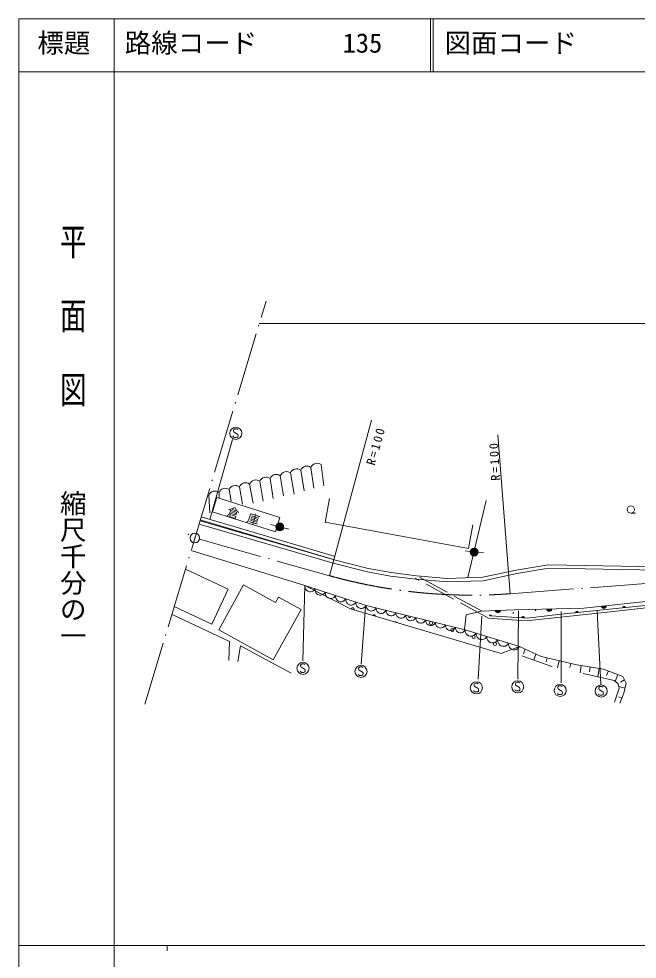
# Model space of a CAD drawing. Units: millimetres, scale not verified. Extents: x -625 to 710962, y -625 to 360139.
# Drawn here: x 70962 to 187716, y 182548 to 360139 of the extents above; entities that cross this region are included whole.
import ezdxf
from ezdxf.enums import TextEntityAlignment as Align

# ---------------------------------------------------------------- set-up
doc = ezdxf.new("R2010")
doc.units = ezdxf.units.MM
doc.header["$LTSCALE"] = 1000
for name, pattern in [('DASHED', [7.5, 6, -1.5]), ('DASHED_SPACED', [12, 6, -6]), ('LONG_DASHED_DOTTED', [15.25, 12, -1.5, 0.25, -1.5])]:
    doc.linetypes.add(name, pattern=pattern)
doc.layers.add('S-SUV', color=7, linetype='Continuous', lineweight=13)
doc.styles.add('@ＭＳ ゴシック', font='')
doc.styles.add('ＭＳ ゴシック', font='')
doc.styles.get('@ＭＳ ゴシック').set_extended_font_data('@MS Gothic')
doc.styles.get('ＭＳ ゴシック').set_extended_font_data('MS Gothic')

msp = doc.modelspace()

# ---------------------------------------------------------------- linework, layer by layer
at = {"layer": 'S-SUV'}
for p, q in [((70962, 360139), (70962, 139)), ((710962, 360139), (70962, 360139)), ((88962, 360139), (88962, 350139)), ((148712, 360139), (148712, 350139)), ((149212, 360139), (149212, 350139)), ((70962, 350139), (710962, 350139)), ((88962, 350139), (88962, 139)), ((116364, 302589), (395096, 302589)), ((129618, 254972), (137542, 284327)), ((111497, 282479), (111491, 282347)), ((111572, 282606), (111497, 282479)), ((111698, 282692), (111572, 282606)), ((111848, 282732), (111698, 282692)), ((112026, 282732), (111848, 282732)), ((112147, 282709), (112026, 282732)), ((112233, 282669), (112147, 282709)), ((112296, 282600), (112233, 282669)), ((107036, 265591), (111322, 280661)), ((111474, 281226), (111394, 281358)), ((111566, 281140), (111474, 281226)), ((111491, 282347), (111497, 282261)), ((111497, 282261), (111543, 282146)), ((111543, 282146), (111624, 282083)), ((111675, 281088), (111566, 281140)), ((111624, 282083), (112250, 281720)), ((111790, 281071), (111675, 281088)), ((112055, 281071), (111790, 281071)), ((112233, 281122), (112055, 281071)), ((112314, 281226), (112233, 281122)), ((112250, 281720), (112319, 281617)), ((112354, 281335), (112314, 281226)), ((112319, 281617), (112365, 281473)), ((112365, 281473), (112354, 281335)), ((163723, 251564), (161382, 281580)), ((126117, 275417), (126693, 271528)), ((128045, 275942), (128542, 271942)), ((120331, 273845), (120955, 270066)), ((122260, 274369), (122942, 270369)), ((124188, 274893), (124845, 271004)), ((112617, 271748), (113176, 268466)), ((114545, 272273), (115217, 268659)), ((116474, 272797), (117093, 269045)), ((118402, 273321), (118969, 269569)), ((106831, 270176), (107052, 266838)), ((108760, 270700), (108817, 269679)), ((110688, 271224), (111079, 269045)), ((108351, 269716), (107501, 267008)), ((120254, 265981), (108351, 269716)), ((129642, 269574), (128794, 264986)), ((159178, 269142), (155758, 254615)), ((107501, 267008), (119404, 263272)), ((186526, 266792), (187422, 266792)), ((130586, 257250), (105005, 264704)), ((105187, 265328), (130756, 257878)), ((130356, 258033), (105216, 265492)), ((105392, 266078), (130494, 258631)), ((119492, 264369), (118522, 264612)), ((119404, 263272), (120254, 265981)), ((128794, 265089), (155873, 260086)), ((120950, 264013), (121922, 263780)), ((155873, 260086), (156702, 264574)), ((124968, 253119), (103484, 259728)), ((156194, 259541), (155206, 259695)), ((157684, 259393), (158683, 259351)), ((130756, 257878), (136934, 256322)), ((110510, 252415), (102429, 256216)), ((136797, 255686), (130586, 257250)), ((136934, 256322), (141265, 255547)), ((158547, 254678), (164853, 256003)), ((164853, 256003), (170895, 257027)), ((170944, 256376), (164974, 255364)), ((170895, 257027), (192218, 256659)), ((192233, 256008), (170944, 256376)), ((141168, 254904), (136797, 255686)), ((145973, 254306), (141168, 254904)), ((141265, 255547), (146041, 254952)), ((151862, 253800), (145973, 254306)), ((146041, 254952), (151879, 254451)), ((158625, 254030), (151862, 253800)), ((151879, 254451), (158547, 254678)), ((164974, 255364), (158625, 254030)), ((107404, 245810), (110510, 252415)), ((113393, 253269), (108702, 244739)), ((113393, 253269), (119458, 249933)), ((124968, 253119), (124574, 238888)), ((124968, 253119), (136552, 249348)), ((124968, 253119), (124968, 252874)), ((133589, 248701), (124968, 253119)), ((124968, 252874), (125022, 252648)), ((125022, 252648), (125142, 252374)), ((125142, 252374), (125316, 252189)), ((125316, 252189), (125520, 252043)), ((126577, 252142), (126749, 252294)), ((126749, 252294), (126899, 252491)), ((126899, 252491), (126899, 252245)), ((126899, 252245), (126953, 252019)), ((120013, 250941), (119458, 249933)), ((124263, 248604), (120013, 250941)), ((125520, 252043), (125819, 251945)), ((125819, 251945), (126069, 251944)), ((126069, 251944), (126319, 251991)), ((126319, 251991), (126577, 252142)), ((126953, 252019), (127072, 251745)), ((127072, 251745), (127247, 251560)), ((127247, 251560), (127450, 251414)), ((127450, 251414), (127749, 251317)), ((127749, 251317), (128000, 251315)), ((128000, 251315), (128250, 251362)), ((128250, 251362), (128507, 251513)), ((128507, 251513), (128680, 251665)), ((128680, 251665), (128829, 251862)), ((128829, 251862), (128829, 251616)), ((128829, 251616), (128884, 251390)), ((128884, 251390), (129003, 251117)), ((129003, 251117), (129178, 250932)), ((129178, 250932), (129381, 250786)), ((129381, 250786), (129680, 250688)), ((129680, 250688), (129931, 250687)), ((129931, 250687), (130181, 250733)), ((130181, 250733), (130438, 250884)), ((130438, 250884), (130610, 251037)), ((130610, 251037), (130760, 251233)), ((130760, 251233), (130760, 250988)), ((130760, 250988), (130815, 250762)), ((130815, 250762), (130934, 250488)), ((130934, 250488), (131108, 250303)), ((132369, 250256), (132541, 250408)), ((132541, 250408), (132691, 250605)), ((132691, 250605), (132691, 250359)), ((202507, 250748), (172711, 247623)), ((177647, 248809), (192679, 250479)), ((100321, 249141), (107404, 245810)), ((131108, 250303), (131312, 250157)), ((131312, 250157), (131611, 250059)), ((131611, 250059), (131861, 250058)), ((131861, 250058), (132111, 250105)), ((132111, 250105), (132369, 250256)), ((132691, 250359), (132745, 250133)), ((132745, 250133), (132864, 249860)), ((132864, 249860), (133039, 249675)), ((133039, 249675), (133242, 249528)), ((133242, 249528), (133542, 249431)), ((133542, 249431), (133792, 249429)), ((162037, 240296), (133589, 248701)), ((133792, 249429), (134042, 249476)), ((134042, 249476), (134299, 249627)), ((134299, 249627), (134472, 249779)), ((134472, 249779), (134621, 249976)), ((134621, 249976), (134621, 249731)), ((134621, 249731), (134676, 249505)), ((134676, 249505), (134795, 249231)), ((134795, 249231), (134970, 249046)), ((134970, 249046), (135173, 248900)), ((135173, 248900), (135472, 248802)), ((135472, 248802), (135723, 248801)), ((136447, 249183), (135620, 238287)), ((135723, 248801), (135973, 248848)), ((135973, 248848), (136230, 248999)), ((136230, 248999), (136402, 249151)), ((136402, 249151), (136552, 249348)), ((136552, 249348), (155248, 244768)), ((136552, 249348), (136569, 249115)), ((136569, 249115), (136637, 248906)), ((136637, 248906), (136769, 248655)), ((136769, 248655), (136947, 248493)), ((138142, 248537), (138294, 248693)), ((138294, 248693), (138422, 248890)), ((138422, 248890), (138439, 248657)), ((138439, 248657), (138507, 248448)), ((164554, 248539), (177647, 248809)), ((170601, 248664), (171600, 248684)), ((170640, 248550), (170601, 248664)), ((171600, 248684), (171563, 248569)), ((180908, 249171), (181902, 249282)), ((180958, 249061), (180908, 249171)), ((180934, 247979), (202733, 250381)), ((181884, 249217), (180940, 249112)), ((181028, 248971), (180958, 249061)), ((180972, 249052), (181866, 249152)), ((181836, 249086), (181018, 248995)), ((181138, 248872), (181028, 248971)), ((181070, 248938), (181793, 249018)), ((181253, 248825), (181138, 248872)), ((181740, 248949), (181139, 248882)), ((181374, 248800), (181253, 248825)), ((181263, 248833), (181633, 248874)), ((181528, 248818), (181374, 248800)), ((181641, 248868), (181528, 248818)), ((181744, 248940), (181641, 248868)), ((181829, 249060), (181744, 248940)), ((181875, 249163), (181829, 249060)), ((181902, 249282), (181875, 249163)), ((184989, 248911), (185003, 248970)), ((185486, 248963), (184989, 248911)), ((184998, 248944), (185470, 248993)), ((185003, 248970), (185026, 249022)), ((185455, 249023), (185007, 248976)), ((185022, 249009), (185431, 249052)), ((185026, 249022), (185069, 249082)), ((185406, 249081), (185044, 249043)), ((185069, 249082), (185120, 249117)), ((185071, 249077), (185371, 249108)), ((185120, 249117), (185177, 249142)), ((185310, 249133), (185124, 249114)), ((185177, 249142), (185254, 249150)), ((185254, 249150), (185314, 249138)), ((185314, 249138), (185372, 249113)), ((185372, 249113), (185426, 249064)), ((185426, 249064), (185461, 249019)), ((185461, 249019), (185486, 248963)), ((99893, 247667), (110759, 242527)), ((119017, 239066), (124263, 248604)), ((136947, 248493), (137150, 248369)), ((137150, 248369), (137439, 248298)), ((137439, 248298), (137676, 248314)), ((137676, 248314), (137909, 248376)), ((137909, 248376), (138142, 248537)), ((138507, 248448), (138639, 248197)), ((138639, 248197), (138817, 248035)), ((138817, 248035), (139019, 247911)), ((139019, 247911), (139309, 247840)), ((139309, 247840), (139546, 247856)), ((139546, 247856), (139779, 247918)), ((139779, 247918), (140012, 248079)), ((140012, 248079), (140164, 248235)), ((140164, 248235), (140291, 248432)), ((140291, 248432), (140309, 248199)), ((140309, 248199), (140376, 247990)), ((140376, 247990), (140508, 247739)), ((140508, 247739), (140686, 247577)), ((140686, 247577), (140889, 247453)), ((140889, 247453), (141179, 247382)), ((141179, 247382), (141416, 247398)), ((141416, 247398), (141649, 247460)), ((141649, 247460), (141881, 247621)), ((141881, 247621), (142033, 247777)), ((142033, 247777), (142161, 247974)), ((142161, 247974), (142178, 247741)), ((142178, 247741), (142246, 247532)), ((142246, 247532), (142378, 247281)), ((142378, 247281), (142556, 247119)), ((142556, 247119), (142758, 246995)), ((142758, 246995), (143048, 246924)), ((143048, 246924), (143285, 246940)), ((143285, 246940), (143518, 247002)), ((143518, 247002), (143751, 247163)), ((143751, 247163), (143903, 247319)), ((143903, 247319), (144031, 247516)), ((144031, 247516), (144048, 247284)), ((144048, 247284), (144116, 247074)), ((144116, 247074), (144247, 246823)), ((145621, 246705), (145773, 246861)), ((145773, 246861), (145900, 247058)), ((145900, 247058), (145918, 246826)), ((155405, 247600), (155118, 244856)), ((158254, 248278), (155405, 247600)), ((158370, 247353), (157676, 235418)), ((158254, 248278), (164554, 248539)), ((159659, 246980), (166751, 246454)), ((167015, 246977), (160039, 247420)), ((160904, 248388), (161904, 248430)), ((160947, 248275), (160904, 248388)), ((161881, 248366), (160932, 248327)), ((161011, 248180), (160947, 248275)), ((160960, 248265), (161859, 248303)), ((161824, 248239), (161002, 248204)), ((161113, 248074), (161011, 248180)), ((161050, 248144), (161777, 248174)), ((161225, 248019), (161113, 248074)), ((161719, 248109), (161115, 248084)), ((161344, 247986), (161225, 248019)), ((161235, 248026), (161607, 248042)), ((161499, 247992), (161344, 247986)), ((161615, 248035), (161499, 247992)), ((161722, 248099), (161615, 248035)), ((161815, 248213), (161722, 248099)), ((161868, 248313), (161815, 248213)), ((161904, 248430), (161868, 248313)), ((165309, 248325), (165170, 235418)), ((165921, 247046), (165945, 247102)), ((166420, 247015), (165921, 247046)), ((165936, 247077), (166410, 247047)), ((165945, 247102), (165977, 247149)), ((166399, 247079), (165950, 247107)), ((165971, 247137), (166381, 247111)), ((165977, 247149), (166029, 247201)), ((166361, 247144), (165998, 247167)), ((166029, 247201), (166085, 247228)), ((166030, 247196), (166331, 247177)), ((166085, 247228), (166145, 247243)), ((166275, 247212), (166089, 247224)), ((166145, 247243), (166223, 247238)), ((166223, 247238), (166280, 247215)), ((166280, 247215), (166333, 247182)), ((166333, 247182), (166378, 247124)), ((166378, 247124), (166405, 247073)), ((166405, 247073), (166420, 247015)), ((166751, 246454), (180934, 247979)), ((172711, 247623), (167015, 246977)), ((171577, 248621), (170627, 248602)), ((170702, 248453), (170640, 248550)), ((170653, 248540), (171553, 248558)), ((171517, 248495), (170694, 248478)), ((170802, 248345), (170702, 248453)), ((170741, 248417), (171468, 248432)), ((170913, 248288), (170802, 248345)), ((171409, 248368), (170804, 248355)), ((171032, 248253), (170913, 248288)), ((170923, 248295), (171296, 248303)), ((171187, 248256), (171032, 248253)), ((171303, 248296), (171187, 248256)), ((171412, 248358), (171303, 248296)), ((171507, 248470), (171412, 248358)), ((171563, 248569), (171507, 248470)), ((173358, 248186), (173358, 234724)), ((176103, 247979), (176117, 248038)), ((176600, 248031), (176103, 247979)), ((176112, 248012), (176585, 248061)), ((176117, 248038), (176141, 248090)), ((176569, 248091), (176122, 248044)), ((176137, 248077), (176546, 248120)), ((176141, 248090), (176183, 248150)), ((176520, 248149), (176159, 248111)), ((176183, 248150), (176235, 248185)), ((176185, 248145), (176486, 248176)), ((176235, 248185), (176291, 248210)), ((176424, 248201), (176239, 248182)), ((176291, 248210), (176368, 248218)), ((176368, 248218), (176429, 248206)), ((176429, 248206), (176487, 248182)), ((176487, 248182), (176541, 248132)), ((176541, 248132), (176576, 248087)), ((176576, 248087), (176600, 248031)), ((180158, 248325), (180852, 234446)), ((144247, 246823), (144426, 246661)), ((144426, 246661), (144628, 246537)), ((144628, 246537), (144918, 246466)), ((144918, 246466), (145155, 246482)), ((145155, 246482), (145388, 246544)), ((145388, 246544), (145621, 246705)), ((145918, 246826), (145985, 246616)), ((145985, 246616), (146117, 246365)), ((146117, 246365), (146295, 246203)), ((146295, 246203), (146498, 246079)), ((146498, 246079), (146788, 246008)), ((146788, 246008), (147024, 246024)), ((147024, 246024), (147258, 246086)), ((147258, 246086), (147490, 246247)), ((147490, 246247), (147642, 246403)), ((147642, 246403), (147770, 246600)), ((147770, 246600), (147787, 246368)), ((147787, 246368), (147855, 246158)), ((147855, 246158), (147987, 245907)), ((147987, 245907), (148165, 245745)), ((148165, 245745), (148367, 245621)), ((148367, 245621), (148657, 245550)), ((148657, 245550), (148894, 245566)), ((148894, 245566), (149127, 245628)), ((149127, 245628), (149360, 245789)), ((149360, 245789), (149512, 245945)), ((149512, 245945), (149639, 246142)), ((149639, 246142), (149657, 245910)), ((149657, 245910), (149724, 245700)), ((149724, 245700), (149856, 245449)), ((149856, 245449), (150035, 245287)), ((150035, 245287), (150237, 245163)), ((150237, 245163), (150527, 245092)), ((150527, 245092), (150764, 245108)), ((150764, 245108), (150997, 245170)), ((150997, 245170), (151229, 245331)), ((151229, 245331), (151382, 245487)), ((151382, 245487), (151509, 245684)), ((151509, 245684), (151527, 245452)), ((151527, 245452), (151594, 245242)), ((151594, 245242), (151726, 244992)), ((153251, 245029), (153379, 245226)), ((153379, 245226), (153396, 244994)), ((108702, 244739), (119017, 239066)), ((151726, 244992), (151904, 244829)), ((151904, 244829), (152107, 244705)), ((152107, 244705), (152396, 244634)), ((152396, 244634), (152633, 244650)), ((152633, 244650), (152866, 244712)), ((152866, 244712), (153099, 244873)), ((153099, 244873), (153251, 245029)), ((153396, 244994), (153464, 244784)), ((153464, 244784), (153596, 244534)), ((153596, 244534), (153774, 244371)), ((153774, 244371), (153976, 244247)), ((153976, 244247), (154266, 244176)), ((154266, 244176), (154503, 244192)), ((154503, 244192), (154736, 244254)), ((154736, 244254), (154969, 244415)), ((154969, 244415), (155121, 244571)), ((155121, 244571), (155248, 244768)), ((155248, 244768), (165486, 241589)), ((155248, 244768), (155252, 244509)), ((155252, 244509), (155313, 244271)), ((155313, 244271), (155443, 243984)), ((155443, 243984), (155630, 243791)), ((155630, 243791), (155846, 243639)), ((155846, 243639), (156164, 243541)), ((156164, 243541), (156428, 243543)), ((156428, 243543), (156692, 243596)), ((156692, 243596), (156961, 243759)), ((156961, 243759), (157141, 243922)), ((157141, 243922), (157296, 244132)), ((157296, 244132), (157299, 243873)), ((157299, 243873), (157360, 243635)), ((157360, 243635), (157490, 243348)), ((157490, 243348), (157677, 243155)), ((159188, 243286), (159343, 243496)), ((159343, 243496), (159347, 243237)), ((110759, 242527), (110605, 238926)), ((112328, 238772), (112790, 241726)), ((112790, 241726), (122393, 236555)), ((157677, 243155), (157894, 243003)), ((157894, 243003), (158211, 242905)), ((158211, 242905), (158476, 242907)), ((158476, 242907), (158739, 242960)), ((158739, 242960), (159009, 243123)), ((159009, 243123), (159188, 243286)), ((159347, 243237), (159408, 242999)), ((159408, 242999), (159537, 242712)), ((159537, 242712), (159725, 242519)), ((159725, 242519), (159941, 242368)), ((159941, 242368), (160259, 242269)), ((160259, 242269), (160523, 242271)), ((160523, 242271), (160786, 242324)), ((160786, 242324), (161056, 242487)), ((161056, 242487), (161236, 242650)), ((161236, 242650), (161391, 242860)), ((161391, 242860), (161394, 242601)), ((161394, 242601), (161455, 242363)), ((161455, 242363), (161585, 242076)), ((161585, 242076), (161772, 241883)), ((161772, 241883), (161989, 241732)), ((161989, 241732), (162306, 241633)), ((165486, 241589), (162037, 240296)), ((162306, 241633), (162570, 241635)), ((162570, 241635), (162834, 241688)), ((162834, 241688), (163103, 241852)), ((163103, 241852), (163283, 242015)), ((163283, 242015), (163438, 242225)), ((163438, 242225), (163442, 241965)), ((163442, 241965), (163503, 241728)), ((163503, 241728), (163632, 241440)), ((165331, 241379), (165486, 241589)), ((165486, 241589), (169610, 239701)), ((163632, 241440), (163819, 241248)), ((163819, 241248), (164036, 241096)), ((164036, 241096), (164354, 240998)), ((164354, 240998), (164618, 241000)), ((164618, 241000), (164881, 241053)), ((164881, 241053), (165151, 241216)), ((165151, 241216), (165331, 241379)), ((166565, 241095), (166238, 240230)), ((168595, 240166), (168172, 239047)), ((124178, 238101), (124173, 237969)), ((124253, 238228), (124178, 238101)), ((124380, 238314), (124253, 238228)), ((124529, 238354), (124380, 238314)), ((124707, 238354), (124529, 238354)), ((124828, 238331), (124707, 238354)), ((124914, 238291), (124828, 238331)), ((124978, 238222), (124914, 238291)), ((169610, 239701), (176308, 238127)), ((170726, 239439), (170557, 238717)), ((172959, 238914), (172646, 237585)), ((175191, 238389), (175007, 237603)), ((176308, 238127), (181370, 237325)), ((177152, 237993), (176933, 236615)), ((124155, 236848), (124075, 236980)), ((124247, 236762), (124155, 236848)), ((124173, 237969), (124178, 237883)), ((124178, 237883), (124224, 237768)), ((124224, 237768), (124305, 237705)), ((124357, 236710), (124247, 236762)), ((124305, 237705), (124932, 237342)), ((124472, 236693), (124357, 236710)), ((124736, 236693), (124472, 236693)), ((124914, 236744), (124736, 236693)), ((124995, 236848), (124914, 236744)), ((124932, 237342), (125001, 237239)), ((125035, 236957), (124995, 236848)), ((125001, 237239), (125047, 237095)), ((125047, 237095), (125035, 236957)), ((135103, 236263), (135022, 236395)), ((135195, 236177), (135103, 236263)), ((135126, 237517), (135120, 237384)), ((135120, 237384), (135126, 237298)), ((135200, 237643), (135126, 237517)), ((135126, 237298), (135172, 237183)), ((135172, 237183), (135252, 237120)), ((135327, 237729), (135200, 237643)), ((135252, 237120), (135879, 236758)), ((135476, 237770), (135327, 237729)), ((135655, 237770), (135476, 237770)), ((135775, 237747), (135655, 237770)), ((135862, 237706), (135775, 237747)), ((135925, 237637), (135862, 237706)), ((135942, 236263), (135862, 236160)), ((135879, 236758), (135948, 236654)), ((135982, 236372), (135942, 236263)), ((135948, 236654), (135994, 236510)), ((135994, 236510), (135982, 236372)), ((178839, 237726), (178697, 236833)), ((180526, 237458), (180273, 235859)), ((181370, 237325), (184981, 235936)), ((182273, 236977), (181939, 236110)), ((184079, 236283), (183577, 234979)), ((135304, 236125), (135195, 236177)), ((135419, 236108), (135304, 236125)), ((135683, 236108), (135419, 236108)), ((135862, 236160), (135683, 236108)), ((156913, 234427), (156907, 234294)), ((156988, 234553), (156913, 234427)), ((157114, 234639), (156988, 234553)), ((157264, 234680), (157114, 234639)), ((157442, 234680), (157264, 234680)), ((157563, 234657), (157442, 234680)), ((157649, 234616), (157563, 234657)), ((157712, 234547), (157649, 234616)), ((164722, 234612), (164716, 234480)), ((164716, 234480), (164722, 234393)), ((164797, 234738), (164722, 234612)), ((164923, 234825), (164797, 234738)), ((165073, 234865), (164923, 234825)), ((165251, 234865), (165073, 234865)), ((165372, 234842), (165251, 234865)), ((165458, 234802), (165372, 234842)), ((165521, 234733), (165458, 234802)), ((185321, 235318), (184550, 234894)), ((184981, 235936), (185660, 234701)), ((185660, 234701), (185197, 232787)), ((156890, 233173), (156809, 233305)), ((156982, 233087), (156890, 233173)), ((156907, 234294), (156913, 234208)), ((156913, 234208), (156959, 234093)), ((156959, 234093), (157039, 234030)), ((157091, 233035), (156982, 233087)), ((157039, 234030), (157666, 233668)), ((157206, 233018), (157091, 233035)), ((157471, 233018), (157206, 233018)), ((157649, 233070), (157471, 233018)), ((157729, 233173), (157649, 233070)), ((157666, 233668), (157735, 233564)), ((157770, 233282), (157729, 233173)), ((157735, 233564), (157781, 233420)), ((157781, 233420), (157770, 233282)), ((164699, 233358), (164619, 233491)), ((164791, 233272), (164699, 233358)), ((164722, 234393), (164768, 234278)), ((164768, 234278), (164849, 234215)), ((164900, 233220), (164791, 233272)), ((164849, 234215), (165475, 233853)), ((165015, 233203), (164900, 233220)), ((165280, 233203), (165015, 233203)), ((165458, 233255), (165280, 233203)), ((165539, 233358), (165458, 233255)), ((165475, 233853), (165544, 233749)), ((165579, 233468), (165539, 233358)), ((165544, 233749), (165590, 233606)), ((165590, 233606), (165579, 233468)), ((172725, 232679), (172644, 232812)), ((172817, 232593), (172725, 232679)), ((172748, 233933), (172742, 233801)), ((172742, 233801), (172748, 233714)), ((172822, 234059), (172748, 233933)), ((172748, 233714), (172794, 233599)), ((172794, 233599), (172874, 233536)), ((172949, 234146), (172822, 234059)), ((172874, 233536), (173501, 233174)), ((173098, 234186), (172949, 234146)), ((173277, 234186), (173098, 234186)), ((173397, 234163), (173277, 234186)), ((173484, 234123), (173397, 234163)), ((173547, 234054), (173484, 234123)), ((173564, 232679), (173484, 232576)), ((173501, 233174), (173570, 233070)), ((173604, 232789), (173564, 232679)), ((173570, 233070), (173616, 232927)), ((173616, 232927), (173604, 232789)), ((180441, 232556), (180361, 232688)), ((180464, 233809), (180458, 233677)), ((180458, 233677), (180464, 233591)), ((180539, 233936), (180464, 233809)), ((180464, 233591), (180510, 233476)), ((180510, 233476), (180591, 233413)), ((180665, 234022), (180539, 233936)), ((180591, 233413), (181217, 233050)), ((180815, 234062), (180665, 234022)), ((180993, 234062), (180815, 234062)), ((181114, 234039), (180993, 234062)), ((181200, 233999), (181114, 234039)), ((181263, 233930), (181200, 233999)), ((181217, 233050), (181286, 232947)), ((181321, 232665), (181281, 232556)), ((181286, 232947), (181332, 232803)), ((181332, 232803), (181321, 232665)), ((185429, 233744), (184251, 234029)), ((185197, 232787), (184457, 230904)), ((172926, 232541), (172817, 232593)), ((173041, 232524), (172926, 232541)), ((173305, 232524), (173041, 232524)), ((173484, 232576), (173305, 232524)), ((180533, 232470), (180441, 232556)), ((180642, 232418), (180533, 232470)), ((180757, 232401), (180642, 232418)), ((181022, 232401), (180757, 232401)), ((181200, 232452), (181022, 232401)), ((181281, 232556), (181200, 232452)), ((184827, 231846), (184232, 232080)), ((70962, 185139), (609962, 185139)), ((98962, 185139), (98962, 184139))]:
    msp.add_line(p, q, dxfattribs=at)
at = {"layer": 'S-SUV', "linetype": 'LONG_DASHED_DOTTED'}
for p, q in [((94770, 230728), (117642, 306840)), ((105061, 261848), (129618, 254972)), ((163723, 251564), (192253, 253699))]:
    msp.add_line(p, q, dxfattribs=at)
at = {"layer": 'S-SUV', "linetype": 'DASHED'}
for p, q in [((159659, 246980), (145792, 254486)), ((146593, 254698), (160039, 247420))]:
    msp.add_line(p, q, dxfattribs=at)
at = {"layer": 'S-SUV', "linetype": 'DASHED_SPACED'}
for p, q in [((171616, 237818), (163320, 240777)), ((183345, 235164), (171616, 237818)), ((184117, 234547), (183345, 235164)), ((184333, 233713), (184117, 234547)), ((183438, 231059), (184333, 233713))]:
    msp.add_line(p, q, dxfattribs=at)
at = {"layer": 'S-SUV'}
for centre, radius in [((111940, 281858), 1144), ((186526, 267481), 688), ((120220, 264187), 746), ((120220, 264187), 660), ((120220, 264187), 574), ((120220, 264187), 484), ((104194, 262091), 896), ((120220, 264187), 398), ((120220, 264187), 292), ((120220, 264187), 202), ((120220, 264187), 116), ((120220, 264187), 22.5), ((102984, 262766), 31.2), ((102984, 262766), 25), ((102984, 262766), 18.8), ((102984, 262766), 12.5), ((102984, 262766), 6.2), ((104194, 262091), 27), ((156935, 259425), 746), ((156935, 259425), 660), ((156935, 259425), 574), ((156935, 259425), 484), ((156935, 259425), 398), ((156935, 259425), 292), ((156935, 259425), 202), ((156935, 259425), 116), ((156935, 259425), 22.5), ((164311, 247952), 49.8), ((168527, 248421), 49.8), ((148775, 246022), 298), ((152809, 244708), 298), ((156843, 243395), 298), ((160877, 242081), 298), ((124621, 237480), 1144), ((135568, 236896), 1144), ((157356, 233806), 1144), ((165165, 233991), 1144), ((173190, 233312), 1144), ((180907, 233188), 1144)]:
    msp.add_circle(centre, radius, dxfattribs=at)
for centre, radius, start, end in [((125349, 274432), 1249, 52.07457, 158.33478), ((127277, 274956), 1249, 52.07457, 158.33478), ((117635, 272336), 1249, 52.07457, 158.33478), ((119563, 272860), 1249, 52.07457, 158.33478), ((121492, 273384), 1249, 52.07457, 158.33478), ((123420, 273908), 1249, 52.07457, 158.33478), ((111849, 270763), 1249, 52.07457, 158.33478), ((113778, 271287), 1249, 52.07457, 158.33478), ((115706, 271811), 1249, 52.07457, 158.33478), ((107992, 269715), 1249, 52.07457, 158.33478), ((109920, 270239), 1249, 52.07457, 158.33478), ((133998, 248602), 298, 339.56924, 167.51068), ((138032, 247288), 298, 2.27688, 144.80304), ((144740, 247335), 298, 164.97647, 347.49555), ((160094, 247484), 49.8, 323.58334, 163.28656), ((142067, 245975), 298, 28.9128, 118.16711)]:
    msp.add_arc(centre, radius, start, end, dxfattribs=at)
at = {"layer": 'S-SUV', "linetype": 'LONG_DASHED_DOTTED'}
msp.add_arc((156435, 350970), 99673, 254.3922, 274.19337, dxfattribs=at)

# ---------------------------------------------------------------- texts
at = {"layer": 'S-SUV', "style": 'ＭＳ ゴシック'}
for s, p in [('標題', (74462, 352639)), ('路線コード', (90962, 352639)), ('135', (132104, 352639)), ('図面コード', (151342, 352639))]:
    msp.add_text(s, height=3666, dxfattribs=at).set_placement(p, align=Align.BOTTOM_LEFT)
at = {"layer": 'S-SUV', "style": '@ＭＳ ゴシック', "width": 1.4}
msp.add_text('平  面  図', height=3666, rotation=270, dxfattribs=at).set_placement((78240, 321614), align=Align.BOTTOM_LEFT)
at = {"layer": 'S-SUV', "style": '@ＭＳ ゴシック'}
msp.add_text('縮尺千分の一', height=3666, rotation=270, dxfattribs=at).set_placement((78240, 271169), align=Align.BOTTOM_LEFT)
at = {"layer": 'S-SUV', "char_height": 1686, "attachment_point": 7, "style": 'ＭＳ ゴシック'}
for s, insert, rotation in [('\\T1.3;R=100', (138177, 275675), 74), ('\\T1.3;R=100', (161865, 272959), 93.3), ('\\T1.74;倉庫', (110031, 266202), 342.7)]:
    msp.add_mtext(s, dxfattribs=dict(at, insert=insert, rotation=rotation))

doc.saveas('drawing.dxf')
